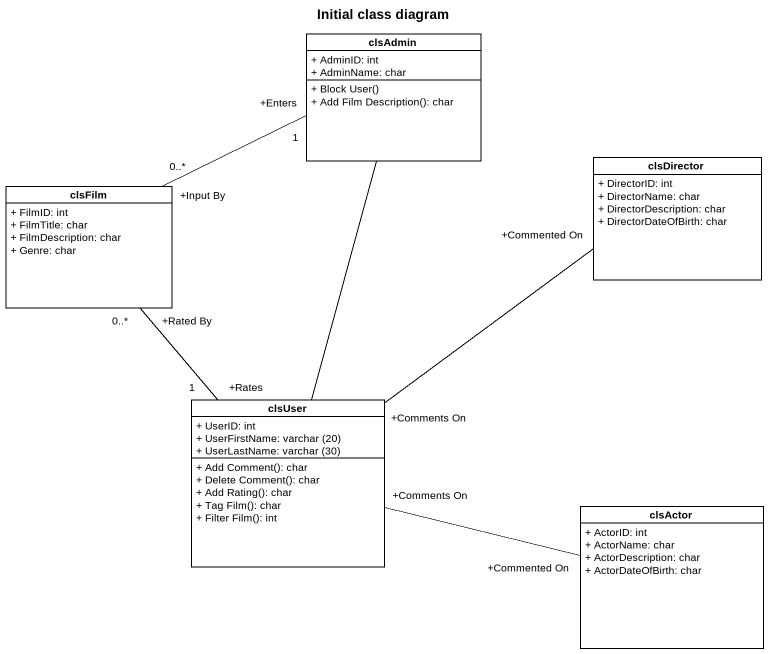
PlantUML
@startuml
title Initial class diagram
hide circle
hide empty members
skinparam classAttributeIconSize 0
class clsAdmin {
  + AdminID: int
  + AdminName: char
  + Block User()
  + Add Film Description(): char
}
class clsDirector {
  + DirectorID: int
  + DirectorName: char
  + DirectorDescription: char
  + DirectorDateOfBirth: char
}
class clsFilm {
  + FilmID: int
  + FilmTitle: char
  + FilmDescription: char
  + Genre: char
}
class clsUser {
  + UserID: int
  {field} + UserFirstName: varchar (20)
  {field} + UserLastName: varchar (30)
  + Add Comment(): char
  + Delete Comment(): char
  + Add Rating(): char
  + Tag Film(): char
  + Filter Film(): int
}
class clsActor {
  + ActorID: int
  + ActorName: char
  + ActorDescription: char
  + ActorDateOfBirth: char
}
clsAdmin "+Enters\n1" -left- "+Input By\n0..*" clsFilm
clsAdmin -- clsUser
clsUser "+Comments On" -up- "+Commented On" clsDirector
clsUser "+Rates\n1" -up- "+Rated By\n0..*" clsFilm
clsUser "+Comments On" -right- "+Commented On" clsActor
@enduml
